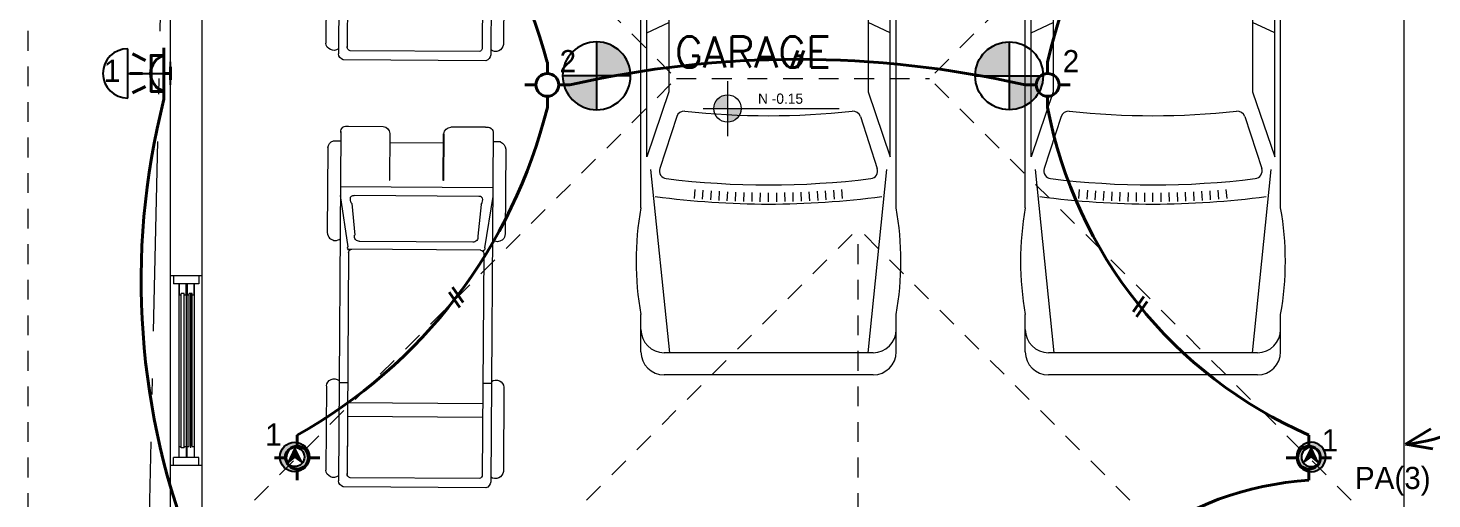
# Model space of a CAD drawing. Header units: metres. Extents: x 14 to 2416, y -346 to 476.
# Drawn here: x 27.05 to 35.93, y -76.49 to -73.51 of the extents above; entities that cross this region are included whole.
import ezdxf

# ---------------------------------------------------------------- set-up
doc = ezdxf.new("R2010")
doc.units = ezdxf.units.M
for name, pattern in [('0', [0]), ('ACAD_ISO10W100', [18, 12, -3, 0, -3]), ('HIDDEN2', [0.1875, 0.125, -0.0625])]:
    doc.linetypes.add(name, pattern=pattern)
doc.layers.get('0').update_dxf_attribs({"linetype": '0', "lineweight": 20})
for name, color, linetype, lineweight in [('02_mobiliario', 250, 'Continuous', 5), ('A-ANNO-TEXT', 20, 'Continuous', 13), ('A-DOOR', 35, 'Continuous', 5), ('A-WALL', 250, 'Continuous', 20), ('baños', 251, 'Continuous', 0), ('E Salida Luces', 22, 'Continuous', 40), ('E Tuberia Emp Losa', 22, 'Continuous', 40), ('MAVA', 1, 'Continuous', 15), ('MOBILIARIOS', 252, 'Continuous', 0), ('piscina', 131, 'Continuous', 0), ('textos', 7, 'Continuous', 0)]:
    doc.layers.add(name, color=color, linetype=linetype, lineweight=lineweight)
doc.layers.add('hatch piso', color=253, linetype='Continuous', lineweight=0, transparency=0.7)
doc.layers.add('MAVA Luminarias', color=1, linetype='Continuous')
doc.layers.add('SOLAR', color=7, linetype='ACAD_ISO10W100', lineweight=9, true_color=0xff1414)
doc.layers.add('Techos 1', color=7, linetype='HIDDEN2', lineweight=9, true_color=0x42391a)
doc.styles.add('CENTURY GOTHIC', font='GOTHIC.TTF')
doc.styles.add('ESC100-2mm', font='arial.ttf', dxfattribs={"height": 0.15})
doc.styles.get("Standard").update_dxf_attribs({"font": 'arial.ttf', "height": 0.1875})

# ---------------------------------------------------------------- blocks, each defined once
blk = doc.blocks.new('SCONCE 1')
at = {"layer": 'MAVA Luminarias', "color": 5, "linetype": 'Continuous'}
for p, q in [((-1.374, 0.679), (-1.374, 1.191)), ((-0.931, 0.816), (-0.931, 1.054)), ((-1.374, 0.935), (-0.931, 0.935))]:
    blk.add_line(p, q, dxfattribs=at)
blk.add_arc((-1.374, 0.935), 0.256, 90, 270, dxfattribs=at)
blk = doc.blocks.new('lum decorativa')
at = {"layer": 'MAVA Luminarias', "ltscale": 0.3, "transparency": 33554687}
h = blk.add_hatch(color=82, dxfattribs=at)
h.paths.add_polyline_path([(513802.9376, 2035251.3382, 0.414214), (513802.8639, 2035251.2646), (513802.9376, 2035251.2646)])
h.paths.add_polyline_path([(513802.9376, 2035251.1909, 0.414214), (513803.0112, 2035251.2646), (513802.9376, 2035251.2646)])
at = {"layer": 'MAVA Luminarias', "color": 82, "ltscale": 0.3, "transparency": 33554687}
for p, q in [((513802.9376, 2035251.3382), (513802.9376, 2035251.1909)), ((513802.8639, 2035251.2646), (513803.0112, 2035251.2646))]:
    blk.add_line(p, q, dxfattribs=at)
blk.add_circle((513802.9376, 2035251.2646), 0.0737, dxfattribs=at)
blk = doc.blocks.new('dl ip')
at = {"layer": 'MAVA', "true_color": 0xf8991e, "transparency": 33554687}
h = blk.add_hatch(color=30, dxfattribs=at)
h.dxf.hatch_style = 1
h.paths.add_polyline_path([(94.7574, -111.2088), (94.7109, -111.2482), (94.6624, -111.2113), (94.7109, -111.3092)])
at = {"layer": 'MAVA Luminarias', "linetype": 'Continuous', "true_color": 0xf8991e}
h = blk.add_hatch(color=30, dxfattribs=at)
h.paths.add_polyline_path([(94.618, -111.2482, 1), (94.8039, -111.2482, 1)])
h.paths.add_polyline_path([(94.7719, -111.2482, -1), (94.6499, -111.2482, -1)], flags=16)
at = {"layer": 'MAVA', "color": 30, "true_color": 0xf8991e}
for p, q in [((94.7109, -111.2482), (94.6624, -111.2113)), ((94.6624, -111.2113), (94.7109, -111.3092)), ((94.7109, -111.3092), (94.7574, -111.2088)), ((94.7574, -111.2088), (94.7109, -111.2482))]:
    blk.add_line(p, q, dxfattribs=at)
at = {"layer": 'MAVA Luminarias', "color": 30, "linetype": 'Continuous', "true_color": 0xf8991e}
for radius in [0.093, 0.061]:
    blk.add_circle((94.7109, -111.2482), radius, dxfattribs=at)
blk = doc.blocks.new('PL BASE 1N NASAS 09')
at = {"layer": 'textos', "transparency": 33554534}
h = blk.add_hatch(color=256, dxfattribs=at)
h.dxf.hatch_style = 1
h.paths.add_polyline_path([(-118.9079, -38.5541, 0.414214), (-118.9944, -38.6407), (-118.9079, -38.6407)])
h.paths.add_polyline_path([(-118.8213, -38.6407), (-118.9079, -38.6407), (-118.9079, -38.7272, 0.414214)])
at = {"layer": 'A-DOOR'}
for p, q in [((-122.4115, -39.6997), (-122.4115, -39.7497)), ((-122.2515, -39.7497), (-122.4115, -39.7497)), ((-122.3751, -40.8497), (-122.3751, -39.7497)), ((-122.3321, -39.7497), (-122.3321, -40.8497)), ((-122.3245, -40.8497), (-122.3245, -39.7497)), ((-122.2815, -39.7497), (-122.2815, -40.8497)), ((-122.2515, -39.6997), (-122.2515, -39.7497)), ((-122.3623, -40.7884), (-122.3623, -39.811)), ((-122.3449, -39.811), (-122.3623, -39.811)), ((-122.3449, -40.7884), (-122.3449, -39.811)), ((-122.3117, -40.7797), (-122.3117, -39.811)), ((-122.2943, -39.811), (-122.3117, -39.811)), ((-122.2943, -40.7797), (-122.2943, -39.811)), ((-122.3449, -40.7884), (-122.3623, -40.7884)), ((-122.2515, -40.8497), (-122.4115, -40.8497)), ((-122.4115, -40.8997), (-122.4115, -40.8497)), ((-122.2515, -40.8997), (-122.2515, -40.8497))]:
    blk.add_line(p, q, dxfattribs=at)
for points in [[(-122.3449, -39.8197), (-122.3321, -39.8197), (-122.3321, -39.7497), (-122.3751, -39.7497), (-122.3751, -39.8197), (-122.3623, -39.8197)], [(-122.2943, -39.8197), (-122.2815, -39.8197), (-122.2815, -39.7497), (-122.3245, -39.7497), (-122.3245, -39.8197), (-122.3117, -39.8197)], [(-122.3449, -40.7797), (-122.3321, -40.7797), (-122.3321, -40.8497), (-122.3751, -40.8497), (-122.3751, -40.7797), (-122.3623, -40.7797)], [(-122.2943, -40.7797), (-122.2815, -40.7797), (-122.2815, -40.8497), (-122.3245, -40.8497), (-122.3245, -40.7797), (-122.3117, -40.7797)]]:
    blk.add_lwpolyline(points, dxfattribs=at)
at = {"layer": 'A-WALL'}
for p, q in [((-114.6311, -35.5197), (-114.6311, -41.3797)), ((-122.4311, -41.5797), (-122.4311, -35.9997)), ((-122.2311, -41.3797), (-122.2311, -35.9997)), ((-122.2311, -39.6997), (-122.4311, -39.6997)), ((-122.2311, -40.8997), (-122.4311, -40.8997))]:
    blk.add_line(p, q, dxfattribs=at)
at = {"layer": 'piscina', "const_width": 0.01}
blk.add_lwpolyline([(-122.303, -39.811), (-122.303, -40.7884)], dxfattribs=at)
at = {"layer": 'Techos 1'}
for p, q in [((-123.3311, -42.5497), (-123.3311, -34.3497)), ((-123.3311, -34.3497), (-119.2311, -38.4497)), ((-113.5311, -34.3497), (-117.6311, -38.4497)), ((-123.3311, -42.5497), (-119.2311, -38.4497)), ((-119.2311, -38.4497), (-117.6311, -38.4497)), ((-113.5311, -42.5497), (-117.6311, -38.4497)), ((-121.2311, -42.5497), (-118.0811, -39.3997)), ((-118.0811, -51.0997), (-118.0811, -39.3997)), ((-114.9311, -42.5497), (-118.0811, -39.3997))]:
    blk.add_line(p, q, dxfattribs=at)
at = {"layer": 'textos'}
for p, q in [((-118.9079, -38.4667), (-118.9079, -38.8146)), ((-119.0617, -38.6407), (-118.2008, -38.6407))]:
    blk.add_line(p, q, dxfattribs=at)
blk.add_circle((-118.9079, -38.6407), 0.0865, dxfattribs=at)
at = {"layer": 'textos', "insert": (-119.3734, -38.3805), "char_height": 0.195, "width": 3.404877, "attachment_point": 7}
blk.add_mtext('{\\Fromans|c0; GARAGE}', dxfattribs=at)
at = {"layer": 'textos', "insert": (-118.7149, -38.5453), "char_height": 0.065, "attachment_point": 1, "style": 'ESC100-2mm'}
blk.add_mtext_dynamic_manual_height_columns('{\\Ftxt|c0;N -0.15}', width=2.216942, gutter_width=0.5, heights=[0], dxfattribs=at)
blk = doc.blocks.new('carro1')
at = {"layer": 'MOBILIARIOS'}
for p, q in [((-0.3195, 1.577), (-0.7087, 1.577)), ((-0.3195, 1.577), (-0.7087, 1.577)), ((0, 1.5395), (0.2941, 1.4)), ((1.7417, 1.5395), (0, 1.5395)), ((1.7417, 1.5395), (0, 1.5395)), ((0, 1.5395), (0.2941, 1.4)), ((0.3093, 1.5395), (0.2941, 1.4)), ((0.3093, 1.5395), (0.2941, 1.4)), ((2.066, 1.577), (0.3591, 1.577)), ((2.066, 1.577), (0.3591, 1.577)), ((0.845, 1.5395), (0.8104, 1.4)), ((0.845, 1.5395), (0.8104, 1.4)), ((0.9588, 1.5395), (0.8933, 1.4)), ((0.9588, 1.5395), (0.8933, 1.4)), ((1.3304, 1.4), (1.7417, 1.5395)), ((1.3304, 1.4), (1.7417, 1.5395)), ((1.8223, 1.5157), (2.9825, 1.3968)), ((1.8223, 1.5157), (2.9825, 1.3968)), ((2.9764, 1.577), (2.7405, 1.577)), ((2.9764, 1.577), (2.7405, 1.577)), ((-0.855, 1.4307), (-0.855, 0.1088)), ((-0.855, 1.4307), (-0.855, 0.1088)), ((-0.72, 1.4307), (-0.72, 0.1088)), ((-0.72, 1.4307), (-0.72, 0.1088)), ((-0.047, 1.3442), (-0.6952, 1.5015)), ((-0.047, 1.3442), (-0.6952, 1.5015)), ((-0.0704, 1.3295), (-0.4803, 1.4289)), ((-0.0704, 1.3295), (-0.4803, 1.4289)), ((1.4872, 1.3505), (1.8172, 1.4575)), ((1.4872, 1.3505), (1.8172, 1.4575)), ((2.9825, 1.4307), (2.9825, 0.1088)), ((2.9825, 1.4307), (2.9825, 0.1088)), ((3.1227, 1.4307), (3.1227, 0.1088)), ((3.1227, 1.4307), (3.1227, 0.1088)), ((-0.5405, 0.1655), (-0.5405, 1.3816)), ((-0.5405, 0.1655), (-0.5405, 1.3816)), ((0.2941, 1.4), (1.3304, 1.4)), ((0.2941, 1.4), (1.3304, 1.4)), ((-0.0332, 0.2651), (-0.0332, 1.282)), ((-0.0332, 0.2651), (-0.0332, 1.282)), ((0.0647, 1.2021), (0.0647, 0.3374)), ((0.0647, 1.2021), (0.0647, 0.3374)), ((2.0065, 1.2385), (1.9496, 1.2336)), ((2.0065, 1.2385), (1.9496, 1.2336)), ((2.0108, 1.1866), (1.9538, 1.1821)), ((2.0108, 1.1866), (1.9538, 1.1821)), ((2.0147, 1.1345), (1.9575, 1.1306)), ((2.0147, 1.1345), (1.9575, 1.1306)), ((2.018, 1.0826), (1.9608, 1.0792)), ((2.018, 1.0826), (1.9608, 1.0792)), ((2.0206, 1.0305), (1.9636, 1.0277)), ((2.0206, 1.0305), (1.9636, 1.0277)), ((2.023, 0.9784), (1.9659, 0.9762)), ((2.023, 0.9784), (1.9659, 0.9762)), ((2.0248, 0.9262), (1.9677, 0.9245)), ((2.0248, 0.9262), (1.9677, 0.9245)), ((2.026, 0.8741), (1.9688, 0.8729)), ((2.026, 0.8741), (1.9688, 0.8729)), ((2.0267, 0.8218), (1.9696, 0.8214)), ((2.0267, 0.8218), (1.9696, 0.8214)), ((2.0267, 0.7176), (1.9696, 0.7181)), ((2.0267, 0.7176), (1.9696, 0.7181)), ((2.027, 0.7697), (1.9699, 0.7697)), ((2.027, 0.7697), (1.9699, 0.7697)), ((2.026, 0.6654), (1.9688, 0.6666)), ((2.026, 0.6654), (1.9688, 0.6666)), ((2.023, 0.5611), (1.9659, 0.5633)), ((2.023, 0.5611), (1.9659, 0.5633)), ((2.0248, 0.6133), (1.9677, 0.615)), ((2.0248, 0.6133), (1.9677, 0.615)), ((2.018, 0.4569), (1.9608, 0.4603)), ((2.018, 0.4569), (1.9608, 0.4603)), ((2.0206, 0.509), (1.9636, 0.5118)), ((2.0206, 0.509), (1.9636, 0.5118)), ((2.0108, 0.3529), (1.9538, 0.3573)), ((2.0108, 0.3529), (1.9538, 0.3573)), ((2.0147, 0.405), (1.9575, 0.4088)), ((2.0147, 0.405), (1.9575, 0.4088)), ((2.0065, 0.3009), (1.9496, 0.3058)), ((2.0065, 0.3009), (1.9496, 0.3058)), ((-0.047, 0.1953), (-0.6952, 0.038)), ((-0.047, 0.1953), (-0.6952, 0.038)), ((-0.0704, 0.2176), (-0.4803, 0.1182)), ((-0.0704, 0.2176), (-0.4803, 0.1182)), ((1.4872, 0.189), (1.8172, 0.082)), ((1.4872, 0.189), (1.8172, 0.082)), ((0, 0), (0.2941, 0.1395)), ((0, 0), (0.2941, 0.1395)), ((0.3093, 0), (0.2941, 0.1395)), ((0.2941, 0.1395), (1.3304, 0.1395)), ((0.3093, 0), (0.2941, 0.1395)), ((0.2941, 0.1395), (1.3304, 0.1395)), ((0.845, 0), (0.8104, 0.1395)), ((0.845, 0), (0.8104, 0.1395)), ((0.9588, 0), (0.8933, 0.1395)), ((0.9588, 0), (0.8933, 0.1395)), ((1.3304, 0.1395), (1.7417, 0)), ((1.3304, 0.1395), (1.7417, 0)), ((1.8223, 0.0238), (2.9825, 0.1427)), ((1.8223, 0.0238), (2.9825, 0.1427)), ((1.7417, 0), (0, 0)), ((1.7417, 0), (0, 0)), ((-0.3195, -0.0375), (-0.7087, -0.0375)), ((-0.3195, -0.0375), (-0.7087, -0.0375)), ((2.066, -0.0375), (0.3591, -0.0375)), ((2.066, -0.0375), (0.3591, -0.0375)), ((2.9764, -0.0375), (2.7405, -0.0375)), ((2.9764, -0.0375), (2.7405, -0.0375))]:
    blk.add_line(p, q, dxfattribs=at)
for centre, radius, start, end in [((0.0198, -0.727), 2.3288, 81.62164, 98.37836), ((0.0198, -0.727), 2.3288, 81.62164, 98.37836), ((2.4033, -0.2902), 1.8974, 79.76163, 100.23837), ((2.4033, -0.2902), 1.8974, 79.76163, 100.23837), ((-0.7089, 1.4309), 0.1461, 89.91745, 180.08243), ((-0.7089, 1.4309), 0.1461, 89.91745, 180.08243), ((-0.5737, 1.4306), 0.1463, 90.01715, 179.98288), ((-0.5737, 1.4306), 0.1463, 90.01715, 179.98288), ((2.8362, 1.4306), 0.1463, 0.0171, 89.98291), ((2.8362, 1.4306), 0.1463, 0.0171, 89.98291), ((2.9764, 1.4306), 0.1463, 0.0171, 89.98291), ((2.9764, 1.4306), 0.1463, 0.0171, 89.98291), ((-0.4918, 1.3815), 0.0488, 76.36609, 179.91083), ((-0.4918, 1.3815), 0.0488, 76.36609, 179.91083), ((1.8324, 1.4112), 0.0487, 6.83565, 108.16986), ((1.8324, 1.4112), 0.0487, 6.83565, 108.16986), ((-3.3503, 0.7697), 5.3917, 352.36711, 7.63289), ((-3.3503, 0.7697), 5.3917, 352.36711, 7.63289), ((-0.0817, 1.202), 0.1464, 0.04437, 76.31775), ((-0.0817, 1.202), 0.1464, 0.04437, 76.31775), ((1.5025, 1.3039), 0.049, 108.10553, 185.97443), ((1.5025, 1.3039), 0.049, 108.10553, 185.97443), ((-3.4107, 0.7697), 5.3309, 353.02615, 6.97385), ((-3.4107, 0.7697), 5.3309, 353.02615, 6.97385), ((-0.082, 1.2821), 0.0488, 359.91098, 76.26071), ((-0.082, 1.2821), 0.0488, 359.91098, 76.26071), ((-3.3795, 0.7697), 4.8621, 353.75282, 6.24718), ((-3.3795, 0.7697), 4.8621, 353.75282, 6.24718), ((-0.0817, 0.3375), 0.1464, 283.68224, 359.95563), ((-0.0817, 0.3375), 0.1464, 283.68224, 359.95563), ((-0.082, 0.265), 0.0488, 283.73933, 0.08914), ((-0.082, 0.265), 0.0488, 283.73933, 0.08914), ((1.5025, 0.2356), 0.049, 174.02557, 251.89446), ((1.5025, 0.2356), 0.049, 174.02557, 251.89446), ((-0.7089, 0.1086), 0.1461, 179.91757, 270.08254), ((-0.7089, 0.1086), 0.1461, 179.91757, 270.08254), ((-0.5737, 0.1088), 0.1463, 180.01713, 269.98285), ((-0.5737, 0.1088), 0.1463, 180.01713, 269.98285), ((-0.4918, 0.1656), 0.0488, 180.08906, 283.63393), ((-0.4918, 0.1656), 0.0488, 180.08906, 283.63393), ((1.8324, 0.1283), 0.0487, 251.83015, 353.16435), ((1.8324, 0.1283), 0.0487, 251.83015, 353.16435), ((2.8362, 0.1088), 0.1463, 270.0171, 359.9829), ((2.8362, 0.1088), 0.1463, 270.0171, 359.9829), ((2.9764, 0.1088), 0.1463, 270.0171, 359.9829), ((2.9764, 0.1088), 0.1463, 270.0171, 359.9829), ((0.0198, 2.2664), 2.3288, 261.62164, 278.37837), ((0.0198, 2.2664), 2.3288, 261.62164, 278.37837), ((2.4033, 1.8296), 1.8974, 259.76163, 280.23837), ((2.4033, 1.8296), 1.8974, 259.76163, 280.23837)]:
    blk.add_arc(centre, radius, start, end, dxfattribs=at)
blk = doc.blocks.new('carritogolf')
at = {"layer": 'MOBILIARIOS', "linetype": 'Continuous'}
for p, q in [((-0.046, -0.4341), (-0.0614, 1.7772)), ((0.8708, 1.8218), (-0.0304, 1.8155)), ((0.9178, -0.4274), (0.9024, 1.7839)), ((-0.1365, 1.1773), (-0.1402, 1.71)), ((0.0031, 0.3297), (-0.0066, 1.7372)), ((-0.0041, 1.3704), (-0.0066, 1.7372)), ((0.8286, 1.7635), (0.0127, 1.7578)), ((0.858, 0.3357), (0.8482, 1.7431)), ((0.9858, 1.1851), (0.9821, 1.7178)), ((0.8508, 1.3764), (-0.0041, 1.3704)), ((0.8514, 1.2891), (-0.0035, 1.2831)), ((-0.0571, 1.1547), (-0.0026, 1.1551)), ((0.9068, 1.1614), (0.8523, 1.161)), ((-0.0488, -0.0286), (-0.0023, 0.297)), ((0.8393, 0.3177), (0.001, 0.3119)), ((0.7923, 0.2671), (0.0698, 0.2621)), ((0.915, -0.0219), (0.8639, 0.3031)), ((-0.1274, -0.3303), (-0.1312, 0.2063)), ((0.0235, 0.0232), (0.0419, 0.223)), ((0.8419, 0.0289), (0.8208, 0.2284)), ((0.9978, -0.3225), (0.9941, 0.2142)), ((0.9154, -0.077), (-0.0485, -0.0837)), ((0.8274, -0.0225), (0.0388, -0.028)), ((-0.0924, -0.3744), (-0.0464, -0.374)), ((0.604, -0.3602), (0.2647, -0.3626)), ((0.9634, -0.367), (0.9174, -0.3673)), ((0.0027, -0.4662), (0.2225, -0.4647)), ((0.8695, -0.4602), (0.6498, -0.4617))]:
    blk.add_line(p, q, dxfattribs=at)
for points in [[(0.2631, -0.1256), (0.2651, -0.1255), (0.2672, -0.4207), (0.2651, -0.4207)], [(0.6045, -0.1232), (0.6024, -0.1232), (0.6044, -0.4183), (0.6065, -0.4183)]]:
    blk.add_lwpolyline(points, close=True, dxfattribs=at)
for centre, radius, start, end in [((-0.0185, 1.7742), 0.043, 106.01267, 176.0096), ((0.8596, 1.7803), 0.043, 4.78762, 74.78456), ((-0.0904, 1.7061), 0.0499, 54.13094, 175.53097), ((0.0167, 1.7347), 0.0235, 99.8611, 186.93711), ((0.8249, 1.7403), 0.0235, 353.86012, 80.93612), ((0.9324, 1.7132), 0.0499, 5.26625, 126.66628), ((-0.0868, 1.1818), 0.0499, 185.26625, 306.66628), ((0.9361, 1.189), 0.0499, 234.13094, 355.53097), ((0.0165, 0.3007), 0.0192, 114.75349, 190.88841), ((0.0226, 0.3316), 0.0196, 175.36198, 272.11485), ((0.7904, 0.2359), 0.0313, 346.16504, 94.19793), ((0.8385, 0.3373), 0.0196, 268.68238, 5.43525), ((0.8451, 0.3064), 0.0192, 349.90882, 66.04373), ((0.0721, 0.2309), 0.0313, 86.5993, 194.63218), ((-0.0764, -0.3257), 0.0513, 185.16806, 251.74396), ((0.9467, -0.3185), 0.0513, 289.05326, 355.62917), ((-0.0087, -0.4305), 0.0375, 175.25565, 287.69393), ((0.2174, -0.4171), 0.0479, 276.14207, 355.6637), ((0.6542, -0.414), 0.0479, 185.13353, 264.65515), ((0.8804, -0.4243), 0.0375, 253.10329, 5.54158)]:
    blk.add_arc(centre, radius, start, end, dxfattribs=at)
for points in [[(0.9941, 0.2142), (0.9913, 0.2281), (0.9871, 0.2499), (0.9536, 0.2622), (0.9407, 0.2675), (0.9154, 0.255), (0.9131, 0.2533)], [(-0.1312, 0.2063), (-0.1286, 0.2203), (-0.1247, 0.2421), (-0.0914, 0.2549), (-0.0785, 0.2604), (-0.0531, 0.2483), (-0.0508, 0.2466)]]:
    blk.add_open_spline(points, degree=3, knots=[0, 0, 0, 0, 0.0431757, 0.0672409, 0.1048601, 0.1145034, 0.1145034, 0.1145034, 0.1145034], dxfattribs=at)
for points in [[(0.0235, 0.0232), (0.0173, 0.0108), (0.0213, -0.0244), (0.0388, -0.028)], [(0.8419, 0.0289), (0.8483, 0.0166), (0.8448, -0.0187), (0.8274, -0.0225)]]:
    blk.add_spline(points, degree=3, dxfattribs=at)
blk = doc.blocks.new('PL MUEBLES 1N NASAS 09')
at = {"layer": 'hatch piso'}
h = blk.add_hatch(dxfattribs=at)
h.set_pattern_fill('AR-BRSTD', color=256, scale=0.002, angle=-90)
h.set_pattern_definition([(270, (-8.74588, 232.01007), (0.1354836, -2e-17), []), (0, (-8.74588, 232.01007), (0.1354836, 0.2032), [0.1354836, -0.1354836])])
edge = h.paths.add_edge_path()
edge.add_line((62.3305, 47.1481), (63.2305, 47.1481))
edge.add_line((63.2305, 47.1481), (63.2305, 48.4481))
edge.add_line((63.2305, 48.4481), (56.5331, 48.4481))
edge.add_line((56.5331, 48.4481), (56.5331, 48.2731))
edge.add_line((56.5331, 48.2731), (56.3831, 48.2731))
edge.add_line((56.3831, 48.2731), (56.3831, 48.4536))
edge.add_line((56.3831, 48.4536), (54.5879, 48.4536))
edge.add_line((54.5879, 48.4536), (54.5879, 46.9481))
edge.add_line((54.5879, 46.9481), (55.8257, 46.9481))
edge.add_arc((55.8755, 46.9973), 0.07, 180, 224.67274, ccw=False)
edge.add_line((55.8055, 46.9973), (55.8055, 47.1073))
edge.add_arc((55.8755, 47.1073), 0.07, 90, 180, ccw=False)
edge.add_line((55.8755, 47.1773), (55.9855, 47.1773))
edge.add_arc((55.9855, 47.1073), 0.07, 0, 90, ccw=False)
edge.add_line((56.0555, 47.1073), (56.0555, 46.9973))
edge.add_arc((55.9855, 46.9973), 0.07, -44.67274, 0, ccw=False)
edge.add_line((56.0353, 46.9481), (59.0257, 46.9481))
edge.add_arc((59.0755, 46.9973), 0.07, 180, 224.67276, ccw=False)
edge.add_line((59.0055, 46.9973), (59.0055, 47.1073))
edge.add_arc((59.0755, 47.1073), 0.07, 90, 180, ccw=False)
edge.add_line((59.0755, 47.1773), (59.1855, 47.1773))
edge.add_arc((59.1855, 47.1073), 0.07, 0, 90, ccw=False)
edge.add_line((59.2555, 47.1073), (59.2555, 46.9973))
edge.add_arc((59.1855, 46.9973), 0.07, -90, 0, ccw=False)
edge.add_line((59.1855, 46.9273), (59.0755, 46.9273))
edge.add_arc((59.0755, 46.9973), 0.07, 229.9948, 270, ccw=False)
edge.add_line((59.0305, 46.9437), (59.0305, 44.972))
edge.add_arc((59.0755, 44.9184), 0.07, 90, 130.0052, ccw=False)
edge.add_line((59.0755, 44.9884), (59.1855, 44.9884))
edge.add_arc((59.1855, 44.9184), 0.07, 0, 90, ccw=False)
edge.add_line((59.2555, 44.9184), (59.2555, 44.8084))
edge.add_arc((59.1855, 44.8084), 0.07, -90, 0, ccw=False)
edge.add_line((59.1855, 44.7384), (59.0755, 44.7384))
edge.add_arc((59.0755, 44.8084), 0.07, 229.9948, 270, ccw=False)
edge.add_line((59.0305, 44.7548), (59.0305, 41.172))
edge.add_arc((59.0755, 41.1184), 0.07, 90, 130.0052, ccw=False)
edge.add_line((59.0755, 41.1884), (59.1855, 41.1884))
edge.add_arc((59.1855, 41.1184), 0.07, 0, 90, ccw=False)
edge.add_line((59.2555, 41.1184), (59.2555, 41.0084))
edge.add_arc((59.1855, 41.0084), 0.07, -90, 0, ccw=False)
edge.add_line((59.1855, 40.9384), (59.0755, 40.9384))
edge.add_arc((59.0755, 41.0084), 0.07, 180, 270, ccw=False)
edge.add_line((59.0055, 41.0084), (59.0055, 41.1184))
edge.add_arc((59.0755, 41.1184), 0.07, 149.84805, 180, ccw=False)
edge.add_line((59.0149, 41.1535), (56.0391, 41.1535))
edge.add_arc((55.9855, 41.1085), 0.07, 0, 40.0052, ccw=False)
edge.add_line((56.0555, 41.1085), (56.0555, 40.9985))
edge.add_arc((55.9855, 40.9985), 0.07, -90, 0, ccw=False)
edge.add_line((55.9855, 40.9285), (55.8755, 40.9285))
edge.add_arc((55.8755, 40.9985), 0.07, 180, 270, ccw=False)
edge.add_line((55.8055, 40.9985), (55.8055, 41.1085))
edge.add_arc((55.8755, 41.1085), 0.07, 139.9948, 180, ccw=False)
edge.add_line((55.8219, 41.1535), (50.4363, 41.1535))
edge.add_arc((50.3827, 41.1085), 0.07, 0, 40.0052, ccw=False)
edge.add_line((50.4527, 41.1085), (50.4527, 40.9985))
edge.add_arc((50.3827, 40.9985), 0.07, -90, 0, ccw=False)
edge.add_line((50.3827, 40.9285), (50.2727, 40.9285))
edge.add_arc((50.2727, 40.9985), 0.07, 180, 270, ccw=False)
edge.add_line((50.2027, 40.9985), (50.2027, 41.1085))
edge.add_arc((50.2727, 41.1085), 0.07, 139.9948, 180, ccw=False)
edge.add_line((50.2191, 41.1535), (46.4305, 41.1535))
edge.add_line((46.4305, 41.1535), (46.4305, 40.9535))
edge.add_line((46.4305, 40.9535), (44.3305, 40.9535))
edge.add_line((44.3305, 40.9535), (44.3305, 39.3536))
edge.add_line((44.3305, 39.3536), (47.8305, 39.3536))
edge.add_line((47.8305, 39.3536), (47.8305, 38.9536))
edge.add_line((47.8305, 38.9536), (62.3305, 38.9536))
edge.add_line((62.3305, 38.9536), (62.3305, 47.1481))
at = {"layer": '02_mobiliario', "xscale": -1, "rotation": 180}
for p in [(40.954, 51.6869), (40.954, 48.9843)]:
    blk.add_blockref('carritogolf', p, dxfattribs=at)
at = {"layer": '02_mobiliario', "rotation": 270}
for p in [(42.8435, 51), (45.2747, 51)]:
    blk.add_blockref('carro1', p, dxfattribs=at)
at = {"layer": 'baños'}
blk.add_blockref('PL BASE 1N NASAS 09', (162.2615, 88.2033), dxfattribs=at)
blk = doc.blocks.new('A$Cbef68299')
blk.add_blockref('PL MUEBLES 1N NASAS 09', (-30.7659, -32.0535))
blk = doc.blocks.new('A$Cc5be7df0')
at = {"layer": 'SOLAR', "ltscale": 0.1}
blk.add_lwpolyline([(50.6493, 18.241), (12.7705, 18.2411), (13.2139, 38.2316), (50.9852, 38.2377)], close=True, dxfattribs=at)
at = {"layer": 'A-ANNO-TEXT'}
blk.add_blockref('A$Cbef68299', (4.1493, 17.337), dxfattribs=at)
blk = doc.blocks.new('*U545')
at = {"layer": 'E Salida Luces', "linetype": 'Continuous'}
for p, q in [((0, 0.358), (0, 0.181)), ((-0.358, 0.001), (-0.18, 0.001)), ((0.18, 0.001), (0.358, 0.001)), ((0, -0.179), (0, -0.357))]:
    blk.add_line(p, q, dxfattribs=at)
blk.add_circle((0, 0.001), 0.18, dxfattribs=at)
blk = doc.blocks.new('*U546')
at = {"layer": 'E Salida Luces', "linetype": 'Continuous'}
for p, q in [((0, 0.358), (0, 0.181)), ((-0.358, 0.001), (-0.18, 0.001)), ((0.18, 0.001), (0.358, 0.001)), ((0, -0.179), (0, -0.357))]:
    blk.add_line(p, q, dxfattribs=at)
blk.add_circle((0, 0.001), 0.18, dxfattribs=at)
blk = doc.blocks.new('*U370')
for p, q in [((0.03, 1.37), (-1.05, -1.48)), ((0.99, 1.37), (-0.09, -1.48))]:
    blk.add_line(p, q)
blk = doc.blocks.new('*U549')
at = {"xscale": 0.03937007874015751, "yscale": 0.03937007874015751, "zscale": 0.03937007874015751, "rotation": 98.56772370138903}
blk.add_blockref('*U370', (-0.0024, 0.0009), dxfattribs=at)
blk = doc.blocks.new('*U551')
at = {"layer": 'E Salida Luces', "linetype": 'Continuous'}
for p, q in [((0, 0.358), (0, 0.181)), ((-0.358, 0.001), (-0.18, 0.001)), ((0.18, 0.001), (0.358, 0.001)), ((0, -0.179), (0, -0.357))]:
    blk.add_line(p, q, dxfattribs=at)
blk.add_circle((0, 0.001), 0.18, dxfattribs=at)
blk = doc.blocks.new('*U552')
at = {"xscale": 0.03937007874015751, "yscale": 0.03937007874015751, "zscale": 0.03937007874015751, "rotation": 326.0838158445515}
blk.add_blockref('*U370', (0.0023, 0.0012), dxfattribs=at)
blk = doc.blocks.new('*U385')
at = {"layer": 'E Salida Luces'}
for p, q in [((-0.2394, 0.1234), (-0.1579, 0.0828)), ((-0.0408, 0.0815), (-0.0408, 0.163)), ((-0.0408, 0.0815), (-0.0408, -0.0815)), ((-0.0408, 0), (0, 0)), ((0, -0.0408), (0, 0.0408)), ((-0.2574, 0), (-0.1759, 0)), ((-0.2394, -0.1234), (-0.1579, -0.0828)), ((-0.0408, -0.163), (-0.0408, -0.0815))]:
    blk.add_line(p, q, dxfattribs=at)
blk.add_lwpolyline([(-0.0408, 0.1142), (-0.1223, 0.1142), (-0.1223, -0.1142), (-0.0408, -0.1142)], close=True, dxfattribs=at)
blk.add_arc((-0.0052, 0), 0.1196, 107.31428, 252.68572, dxfattribs=at)
blk = doc.blocks.new('*U601')
at = {"layer": 'E Tuberia Emp Losa', "linetype": 'Continuous'}
for p, q in [((0.047, 0.215), (0, 0)), ((0, 0), (0.187, 0.142))]:
    blk.add_line(p, q, dxfattribs=at)
blk = doc.blocks.new('*U556')
at = {"xscale": 0.0393700787401575, "yscale": 0.0393700787401575, "zscale": 0.0393700787401575, "rotation": 145.8413309240693}
blk.add_blockref('*U370', (-0.0023, -0.0012), dxfattribs=at)

msp = doc.modelspace()

# ---------------------------------------------------------------- linework, layer by layer
at = {"layer": 'E Salida Luces'}
for centre, radius, start, end in [((26.7507, -74.6976), 3.7145, 15.1947, 57.3756), ((36.6217, -74.4069), 3.196, 117.38623, 167.662), ((31.9174, -80.1893), 6.4839, 77.17718, 102.82282), ((32.4353, -75.1075, 0), 4.6683, 165.7403, 238.21482), ((27.1557, -73.2236), 3.2756, 299.19299, 346.10602), ((36.2896, -73.4813), 2.8398, 190.73254, 246.37418), ((35.6787, -75.1474), 0.9966, 274.82704, 317.07706), ((35.2734, -78.3539), 1.9885, 93.51461, 160.28549)]:
    msp.add_arc(centre, radius, start, end, dxfattribs=at)

# ---------------------------------------------------------------- block references
at = {"layer": 'A-ANNO-TEXT'}
msp.add_blockref('A$Cc5be7df0', (14.7377, -108.8632), dxfattribs=at)
at = {"layer": 'E Salida Luces', "color": 1}
msp.add_blockref('*U385', (27.9516, -73.7946), dxfattribs=at)
at = {"layer": 'E Salida Luces', "yscale": 0.4, "zscale": 0.4, "rotation": 180}
for name, p, xscale in [('*U546', (30.3354, -73.8668), 0.4), ('*U546', (33.4995, -73.8668), -0.4), ('*U545', (28.7533, -76.2258), 0.4), ('*U551', (35.1516, -76.2258), 0.4)]:
    msp.add_blockref(name, p, dxfattribs=dict(at, xscale=xscale))
at = {"layer": 'E Tuberia Emp Losa'}
for name, p, xscale, yscale, zscale, rotation in [('*U549', (31.9174, -73.7054), 0.9842519685039485, 0.9842519685039485, 0.9842519685039485, 261.1524725970735), ('*U552', (29.7592, -75.2112), 0.9842519685039484, 0.9842519685039484, 0.9842519685039484, 270), ('*U556', (34.0843, -75.2705), -0.9842519685039484, 0.9842519685039484, 0.9842519685039484, 270), ('*U601', (35.7626, -76.1405), -0.7999999999999998, 0.7999999999999998, 0.7999999999999998, 248.1121849912382)]:
    msp.add_blockref(name, p, dxfattribs=dict(at, xscale=xscale, yscale=yscale, zscale=zscale, rotation=rotation))
at = {"layer": 'MAVA Luminarias', "color": 82, "yscale": 2.91286913078865, "zscale": 2.91286913078865}
for p, xscale in [((1496671.3632, -5928494.3919), -2.91286913078865), ((-1496607.4601, -5928494.3919), 2.91286913078865)]:
    msp.add_blockref('lum decorativa', p, dxfattribs=dict(at, xscale=xscale))
at = {"layer": 'MAVA Luminarias', "color": 251, "xscale": 0.6101999921123585, "yscale": 0.6101999921123585, "zscale": 0.6101999921123585}
msp.add_blockref('SCONCE 1', (28.5199, -74.3653), dxfattribs=at)
at = {"layer": 'MAVA Luminarias', "rotation": 180}
msp.add_blockref('dl ip', (123.4486, -187.4702), dxfattribs=at)
at = {"layer": 'MAVA Luminarias', "xscale": -1, "rotation": 180}
msp.add_blockref('dl ip', (-59.5455, -187.4702), dxfattribs=at)

# ---------------------------------------------------------------- texts
at = {"layer": 'E Tuberia Emp Losa', "char_height": 0.14, "attachment_point": 5, "style": 'CENTURY GOTHIC'}
for s, insert, width in [('2 ', (30.4653, -73.7168), 0.169947), ('2 ', (33.6469, -73.7168), 0.169947), ('1', (27.5829, -73.7781), 0.072047), ('1 ', (28.6032, -76.0799), 0.169947), ('1 ', (35.2849, -76.1165), 0.276812), ('PA(3) ', (35.682, -76.3756), 0.58376)]:
    msp.add_mtext(s, dxfattribs=dict(at, insert=insert, width=width))

doc.saveas('drawing.dxf')
